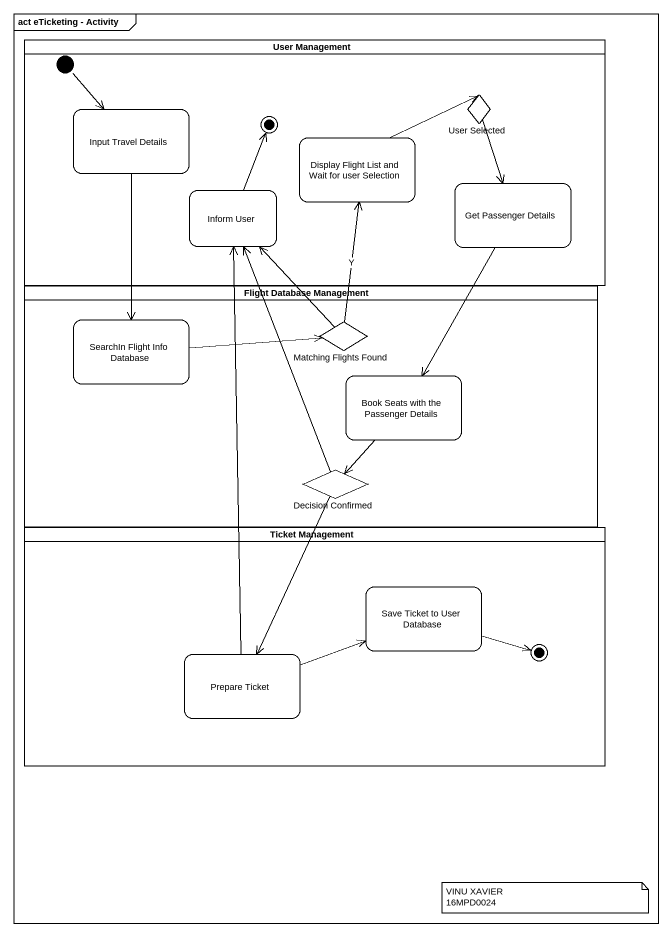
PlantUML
@startuml
mainframe act eTicketing - Activity
hide empty description
state "User Management" as User_Management <<partition>> {
  state "User Selected" as User_Selected <<choice>>
  state "Input Travel Details" as Input_Travel_Details
  state "Display Flight List and Wait for user Selection" as Display_Flight_List_and
  state "Inform User" as Inform_User
  state "Get Passenger Details" as Get_Passenger_Details
  [*] --> Input_Travel_Details
  Inform_User -up-> [*]
}
state "Flight Database Management" as Flight_Database_Management <<partition>> {
  state "SearchIn Flight Info Database" as SearchIn_Flight_Info
  state "Matching Flights Found" as Matching_Flights_Found <<choice>>
  state "Book Seats with the Passenger Details" as Book_Seats_with_the
  state "Decision Confirmed" as Decision_Confirmed <<choice>>
}
state "Ticket Management" as Ticket_Management <<partition>> {
  state "Save Ticket to User Database" as Save_Ticket_to_User_Database
  state "Prepare Ticket" as Prepare_Ticket
  Save_Ticket_to_User_Database -right-> [*]
}
User_Selected --> Get_Passenger_Details
Input_Travel_Details --> SearchIn_Flight_Info
Display_Flight_List_and -right-> User_Selected
Get_Passenger_Details --> Book_Seats_with_the
SearchIn_Flight_Info -right-> Matching_Flights_Found
Matching_Flights_Found -up-> Display_Flight_List_and : Y
Matching_Flights_Found -up-> Inform_User
Book_Seats_with_the --> Decision_Confirmed
Decision_Confirmed -up-> Inform_User
Decision_Confirmed --> Prepare_Ticket
Prepare_Ticket -up-> Inform_User
Prepare_Ticket -right-> Save_Ticket_to_User_Database
note as N1
  VINU XAVIER
  16MPD0024
end note
@enduml
